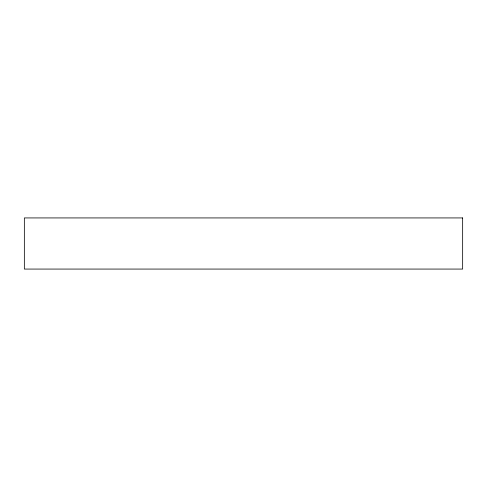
<?xml version="1.0" encoding="UTF-8"?>
<svg xmlns="http://www.w3.org/2000/svg" width="487" height="487" viewBox="0 0 487 487"><rect width="100%" height="100%" fill="white"/><g stroke="black" fill="none" stroke-linecap="round" stroke-linejoin="round"><path stroke-width="0.73" d="M462.65 217.933L24.35 217.933L24.35 269.067L462.65 269.067L462.65 217.933"/></g></svg>
